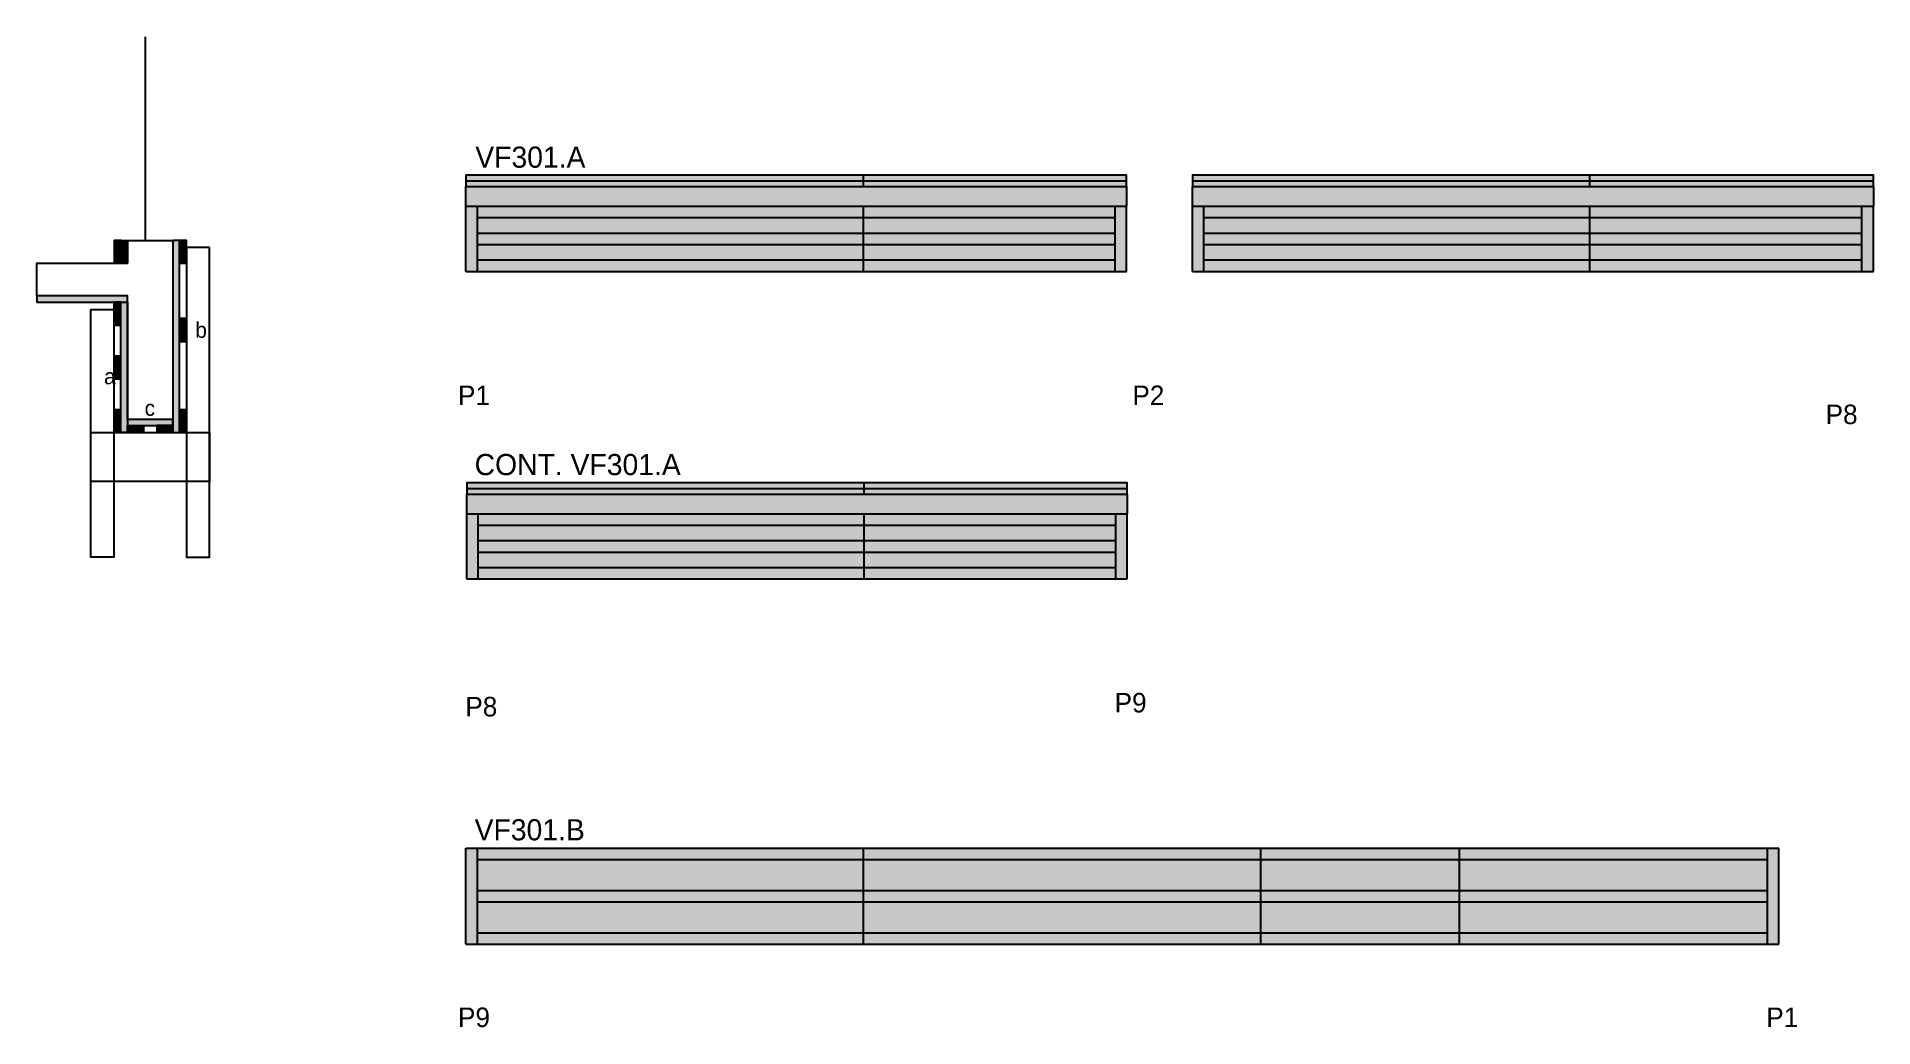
# Model space of a CAD drawing. Header units: metres. Extents: x 3642 to 4770, y 7715 to 8323.
import ezdxf

# ---------------------------------------------------------------- set-up
doc = ezdxf.new("R2010")
doc.units = ezdxf.units.M
for name, color, linetype in [('5', 7, 'Continuous'), ('CONCRETO', 7, 'Continuous'), ('COTA', 7, 'Continuous'), ('detalhes', 7, 'Continuous'), ('Hachura', 7, 'Continuous'), ('Madeira', 7, 'Continuous'), ('Painéis', 7, 'Continuous'), ('REAPROVEITAMENTO', 7, 'Continuous'), ('SARR_2.2x7', 7, 'Continuous'), ('SARR_3.5x7', 7, 'Continuous'), ('Texto Seção', 7, 'Continuous')]:
    doc.layers.add(name, color=color, linetype=linetype)

msp = doc.modelspace()

# ---------------------------------------------------------------- hatches: boundary and pattern name
at = {"layer": 'COTA'}
h = msp.add_hatch(color=7, dxfattribs=at)
h.dxf.hatch_style = 1
h.paths.add_polyline_path([(4311.4, 8230.8), (3905.9, 8230.8), (3905.9, 8230.8), (3905.9, 8218.8), (3905.9, 8218.8), (4311.4, 8218.8), (4311.4, 8218.8), (4311.4, 8230.8)])
h = msp.add_hatch(color=7, dxfattribs=at)
h.dxf.hatch_style = 1
h.paths.add_polyline_path([(4769.9, 8218.8), (4769.9, 8230.8), (4769.9, 8230.8), (4351.9, 8230.8), (4351.9, 8230.8), (4351.9, 8218.8), (4351.9, 8218.8), (4769.9, 8218.8)])
h = msp.add_hatch(color=7, dxfattribs=at)
h.dxf.hatch_style = 1
h.paths.add_polyline_path([(4311.9, 8042), (3906.4, 8042), (3906.4, 8042), (3906.4, 8030), (3906.4, 8030), (4311.9, 8030), (4311.9, 8030), (4311.9, 8042)])
at = {"layer": 'Hachura'}
h = msp.add_hatch(color=7, dxfattribs=at)
h.dxf.hatch_style = 1
h.paths.add_polyline_path([(3690, 8183.8), (3694.4, 8183.8), (3694.4, 8183.8), (3694.4, 8197.8), (3694.4, 8197.8), (3690, 8197.8), (3690, 8197.8), (3690, 8183.8)])
h = msp.add_hatch(color=7, dxfattribs=at)
h.dxf.hatch_style = 1
h.paths.add_polyline_path([(3694.4, 8197.8), (3698, 8197.8), (3698, 8197.8), (3698, 8183.8), (3698, 8183.8), (3694.4, 8183.8), (3694.4, 8183.8), (3694.4, 8197.8)])
h = msp.add_hatch(color=7, dxfattribs=at)
h.dxf.hatch_style = 1
h.paths.add_polyline_path([(3730, 8197.8), (3726, 8197.8), (3726, 8197.8), (3726, 8079.8), (3726, 8079.8), (3730, 8079.8), (3730, 8079.8), (3730, 8197.8)])
h = msp.add_hatch(color=7, dxfattribs=at)
h.dxf.hatch_style = 1
h.paths.add_polyline_path([(3730, 8183.8), (3734.4, 8183.8), (3734.4, 8183.8), (3734.4, 8197.8), (3734.4, 8197.8), (3730, 8197.8), (3730, 8197.8), (3730, 8183.8)])
h = msp.add_hatch(color=7, dxfattribs=at)
h.dxf.hatch_style = 1
h.paths.add_polyline_path([(3698, 8159.8), (3698, 8163.8), (3698, 8163.8), (3642.4, 8163.8), (3642.4, 8163.8), (3642.4, 8159.8), (3642.4, 8159.8), (3698, 8159.8)])
h = msp.add_hatch(color=7, dxfattribs=at)
h.dxf.hatch_style = 1
h.paths.add_polyline_path([(3689.6, 8145.8), (3694, 8145.8), (3694, 8145.8), (3694, 8159.8), (3694, 8159.8), (3689.6, 8159.8), (3689.6, 8159.8), (3689.6, 8145.8)])
h = msp.add_hatch(color=7, dxfattribs=at)
h.dxf.hatch_style = 1
h.paths.add_polyline_path([(3698, 8159.8), (3694, 8159.8), (3694, 8159.8), (3694, 8079.8), (3694, 8079.8), (3698, 8079.8), (3698, 8079.8), (3698, 8159.8)])
h = msp.add_hatch(color=7, dxfattribs=at)
h.dxf.hatch_style = 1
h.paths.add_polyline_path([(3730, 8135.8), (3734.4, 8135.8), (3734.4, 8135.8), (3734.4, 8149.8), (3734.4, 8149.8), (3730, 8149.8), (3730, 8149.8), (3730, 8135.8)])
h = msp.add_hatch(color=7, dxfattribs=at)
h.dxf.hatch_style = 1
h.paths.add_polyline_path([(3689.6, 8112.8), (3694, 8112.8), (3694, 8112.8), (3694, 8126.8), (3694, 8126.8), (3689.6, 8126.8), (3689.6, 8126.8), (3689.6, 8112.8)])
h = msp.add_hatch(color=7, dxfattribs=at)
h.dxf.hatch_style = 1
h.paths.add_polyline_path([(3689.6, 8079.8), (3694, 8079.8), (3694, 8079.8), (3694, 8093.8), (3694, 8093.8), (3689.6, 8093.8), (3689.6, 8093.8), (3689.6, 8079.8)])
h = msp.add_hatch(color=7, dxfattribs=at)
h.dxf.hatch_style = 1
h.paths.add_polyline_path([(3726, 8084.2), (3726, 8087.8), (3726, 8087.8), (3698, 8087.8), (3698, 8087.8), (3698, 8084.2), (3698, 8084.2), (3726, 8084.2)])
h = msp.add_hatch(color=7, dxfattribs=at)
h.dxf.hatch_style = 1
h.paths.add_polyline_path([(3698, 8079.8), (3698, 8084.2), (3698, 8084.2), (3708, 8084.2), (3708, 8084.2), (3708, 8079.8), (3708, 8079.8), (3698, 8079.8)])
h = msp.add_hatch(color=7, dxfattribs=at)
h.dxf.hatch_style = 1
h.paths.add_polyline_path([(3726, 8079.8), (3726, 8084.2), (3726, 8084.2), (3716, 8084.2), (3716, 8084.2), (3716, 8079.8), (3716, 8079.8), (3726, 8079.8)])
h = msp.add_hatch(color=7, dxfattribs=at)
h.dxf.hatch_style = 1
h.paths.add_polyline_path([(3730, 8079.8), (3734.4, 8079.8), (3734.4, 8079.8), (3734.4, 8093.8), (3734.4, 8093.8), (3730, 8093.8), (3730, 8093.8), (3730, 8079.8)])
at = {"layer": 'REAPROVEITAMENTO'}
h = msp.add_hatch(color=7, dxfattribs=at)
h.dxf.hatch_style = 1
h.paths.add_polyline_path([(3905.9, 8237.8), (3905.9, 8230.8), (3905.9, 8230.8), (4311.4, 8230.8), (4311.4, 8230.8), (4311.4, 8237.8), (4311.4, 8237.8), (3905.9, 8237.8)])
h = msp.add_hatch(color=7, dxfattribs=at)
h.dxf.hatch_style = 1
h.paths.add_polyline_path([(4351.9, 8237.8), (4351.9, 8230.8), (4351.9, 8230.8), (4769.9, 8230.8), (4769.9, 8230.8), (4769.9, 8237.8), (4769.9, 8237.8), (4351.9, 8237.8)])
h = msp.add_hatch(color=7, dxfattribs=at)
h.dxf.hatch_style = 1
h.paths.add_polyline_path([(3905.9, 8218.8), (3905.9, 8178.8), (3905.9, 8178.8), (4311.4, 8178.8), (4311.4, 8178.8), (4311.4, 8218.8), (4311.4, 8218.8), (3905.9, 8218.8)])
h = msp.add_hatch(color=7, dxfattribs=at)
h.dxf.hatch_style = 1
h.paths.add_polyline_path([(4351.9, 8218.8), (4351.9, 8178.8), (4351.9, 8178.8), (4769.9, 8178.8), (4769.9, 8178.8), (4769.9, 8218.8), (4769.9, 8218.8), (4351.9, 8218.8)])
h = msp.add_hatch(color=7, dxfattribs=at)
h.dxf.hatch_style = 1
h.paths.add_polyline_path([(3906.4, 8049), (3906.4, 8042), (3906.4, 8042), (4311.9, 8042), (4311.9, 8042), (4311.9, 8049), (4311.9, 8049), (3906.4, 8049)])
h = msp.add_hatch(color=7, dxfattribs=at)
h.dxf.hatch_style = 1
h.paths.add_polyline_path([(3906.4, 8030), (3906.4, 7990), (3906.4, 7990), (4311.9, 7990), (4311.9, 7990), (4311.9, 8030), (4311.9, 8030), (3906.4, 8030)])
h = msp.add_hatch(color=7, dxfattribs=at)
h.dxf.hatch_style = 1
h.paths.add_polyline_path([(3905.9, 7824.8), (3905.9, 7765.8), (3905.9, 7765.8), (4711.9, 7765.8), (4711.9, 7765.8), (4711.9, 7824.8), (4711.9, 7824.8), (3905.9, 7824.8)])

# ---------------------------------------------------------------- linework, layer by layer
at = {"layer": 'CONCRETO', "color": 7, "lineweight": 25}
msp.add_lwpolyline([(3642.4, 8163.8), (3642.4, 8183.8), (3698, 8183.8), (3698, 8197.8), (3726, 8197.8), (3726, 8087.8), (3698, 8087.8), (3698, 8163.8)], close=True, dxfattribs=at)
at = {"layer": 'COTA', "color": 7, "lineweight": 25}
for p, q in [((3905.9, 8218.8), (3905.9, 8230.8)), ((4311.4, 8230.8), (4311.4, 8218.8)), ((4351.9, 8218.8), (4351.9, 8230.8)), ((4769.9, 8230.8), (4769.9, 8218.8)), ((3906.4, 8030), (3906.4, 8042)), ((4311.9, 8042), (4311.9, 8030))]:
    msp.add_line(p, q, dxfattribs=at)
at = {"layer": 'Defpoints', "color": 7, "lineweight": 25}
msp.add_line((3709.2, 8197.8), (3709.2, 8322.8), dxfattribs=at)
at = {"layer": 'Madeira', "color": 7, "lineweight": 25}
for points in [[(3690, 8183.8), (3694.4, 8183.8), (3694.4, 8197.8), (3690, 8197.8)], [(3730, 8183.8), (3734.4, 8183.8), (3734.4, 8197.8), (3730, 8197.8)], [(3689.6, 8145.8), (3694, 8145.8), (3694, 8159.8), (3689.6, 8159.8)], [(3730, 8135.8), (3734.4, 8135.8), (3734.4, 8149.8), (3730, 8149.8)], [(3689.6, 8112.8), (3694, 8112.8), (3694, 8126.8), (3689.6, 8126.8)], [(3689.6, 8079.8), (3694, 8079.8), (3694, 8093.8), (3689.6, 8093.8)], [(3698, 8079.8), (3698, 8084.2), (3708, 8084.2), (3708, 8079.8)], [(3726, 8079.8), (3726, 8084.2), (3716, 8084.2), (3716, 8079.8)], [(3730, 8079.8), (3734.4, 8079.8), (3734.4, 8093.8), (3730, 8093.8)]]:
    msp.add_lwpolyline(points, close=True, dxfattribs=at)
at = {"layer": 'Painéis', "color": 7, "lineweight": 25}
for p, q in [((4149.9, 8230.8), (4149.9, 8237.8)), ((4595.9, 8230.8), (4595.9, 8237.8)), ((3905.9, 8218.8), (4311.4, 8218.8)), ((3905.9, 8178.8), (3905.9, 8218.8)), ((4149.9, 8178.8), (4149.9, 8218.8)), ((4311.4, 8178.8), (4311.4, 8218.8)), ((4351.9, 8218.8), (4769.9, 8218.8)), ((4351.9, 8178.8), (4351.9, 8218.8)), ((4595.9, 8178.8), (4595.9, 8218.8)), ((4769.9, 8178.8), (4769.9, 8218.8)), ((3905.9, 8178.8), (4311.4, 8178.8)), ((4351.9, 8178.8), (4769.9, 8178.8)), ((4150.4, 8042), (4150.4, 8049)), ((3906.4, 8030), (4311.9, 8030)), ((3906.4, 7990), (3906.4, 8030)), ((4150.4, 7990), (4150.4, 8030)), ((4311.9, 7990), (4311.9, 8030)), ((3906.4, 7990), (4311.9, 7990)), ((3905.9, 7824.8), (4711.9, 7824.8)), ((3905.9, 7765.8), (3905.9, 7824.8)), ((4149.9, 7765.8), (4149.9, 7824.8)), ((4393.9, 7765.8), (4393.9, 7824.8)), ((4393.9, 7765.8), (4393.9, 7824.8)), ((4515.9, 7765.8), (4515.9, 7824.8)), ((4515.9, 7765.8), (4515.9, 7824.8)), ((4711.9, 7765.8), (4711.9, 7824.8)), ((3905.9, 7765.8), (4711.9, 7765.8))]:
    msp.add_line(p, q, dxfattribs=at)
for points in [[(3905.9, 8230.8), (4311.4, 8230.8), (4311.4, 8237.8), (3905.9, 8237.8)], [(4351.9, 8230.8), (4769.9, 8230.8), (4769.9, 8237.8), (4351.9, 8237.8)], [(3694.4, 8197.8), (3698, 8197.8), (3698, 8183.8), (3694.4, 8183.8)], [(3730, 8197.8), (3726, 8197.8), (3726, 8079.8), (3730, 8079.8)], [(3698, 8159.8), (3698, 8163.8), (3642.4, 8163.8), (3642.4, 8159.8)], [(3694, 8159.8), (3698, 8159.8), (3698, 8079.8), (3694, 8079.8)], [(3726, 8084.2), (3726, 8087.8), (3698, 8087.8), (3698, 8084.2)], [(3906.4, 8042), (4311.9, 8042), (4311.9, 8049), (3906.4, 8049)]]:
    msp.add_lwpolyline(points, close=True, dxfattribs=at)
at = {"layer": 'SARR_2.2x7', "color": 7, "lineweight": 25}
for p, q in [((3905.9, 8234.3), (4149.9, 8234.3)), ((4149.9, 8234.3), (4311.4, 8234.3)), ((4351.9, 8234.3), (4595.9, 8234.3)), ((4595.9, 8234.3), (4769.9, 8234.3)), ((3912.9, 8178.8), (3912.9, 8218.8)), ((3912.9, 8211.8), (4149.9, 8211.8)), ((4149.9, 8211.8), (4304.5, 8211.8)), ((4304.5, 8178.8), (4304.5, 8218.8)), ((4358.8, 8178.8), (4358.8, 8218.8)), ((4358.8, 8211.8), (4595.9, 8211.8)), ((4595.9, 8211.8), (4762.9, 8211.8)), ((4762.9, 8178.8), (4762.9, 8218.8)), ((3912.9, 8202.3), (4149.9, 8202.3)), ((4149.9, 8202.3), (4304.5, 8202.3)), ((4358.8, 8202.3), (4595.9, 8202.3)), ((4595.9, 8202.3), (4762.9, 8202.3)), ((3912.9, 8195.3), (4149.9, 8195.3)), ((3912.9, 8185.8), (4149.9, 8185.8)), ((4149.9, 8195.3), (4304.5, 8195.3)), ((4149.9, 8185.8), (4304.5, 8185.8)), ((4358.8, 8195.3), (4595.9, 8195.3)), ((4358.8, 8185.8), (4595.9, 8185.8)), ((4595.9, 8195.3), (4762.9, 8195.3)), ((4595.9, 8185.8), (4762.9, 8185.8)), ((3906.4, 8045.5), (4150.4, 8045.5)), ((4150.4, 8045.5), (4311.9, 8045.5)), ((3913.3, 7990), (3913.3, 8030)), ((4304.9, 7990), (4304.9, 8030)), ((3913.3, 8023), (4150.4, 8023)), ((4150.4, 8023), (4304.9, 8023)), ((3913.3, 8013.5), (4150.4, 8013.5)), ((3913.3, 8006.5), (4150.4, 8006.5)), ((4150.4, 8013.5), (4304.9, 8013.5)), ((4150.4, 8006.5), (4304.9, 8006.5)), ((3913.3, 7997), (4150.4, 7997)), ((4150.4, 7997), (4304.9, 7997)), ((3912.9, 7765.8), (3912.9, 7824.8)), ((4705, 7765.8), (4705, 7824.8)), ((3912.9, 7817.8), (4149.9, 7817.8)), ((4149.9, 7817.8), (4393.9, 7817.8)), ((4393.9, 7817.8), (4515.9, 7817.8)), ((4515.9, 7817.8), (4705, 7817.8)), ((3912.9, 7798.8), (4149.9, 7798.8)), ((3912.9, 7791.8), (4149.9, 7791.8)), ((4149.9, 7798.8), (4393.9, 7798.8)), ((4149.9, 7791.8), (4393.9, 7791.8)), ((4393.9, 7798.8), (4515.9, 7798.8)), ((4393.9, 7791.8), (4515.9, 7791.8)), ((4515.9, 7798.8), (4705, 7798.8)), ((4515.9, 7791.8), (4705, 7791.8)), ((3912.9, 7772.8), (4149.9, 7772.8)), ((4149.9, 7772.8), (4393.9, 7772.8)), ((4393.9, 7772.8), (4515.9, 7772.8)), ((4515.9, 7772.8), (4705, 7772.8))]:
    msp.add_line(p, q, dxfattribs=at)
at = {"layer": 'SARR_3.5x7', "color": 7, "lineweight": 25}
for points in [[(3748.4, 8193.4), (3734.4, 8193.4), (3734.4, 8003.3), (3748.4, 8003.3)], [(3675.6, 8155.4), (3689.6, 8155.4), (3689.6, 8003.3), (3675.6, 8003.3)], [(3675.6, 8079.8), (3748.4, 8079.8), (3748.4, 8049.8), (3675.6, 8049.8)]]:
    msp.add_lwpolyline(points, close=True, dxfattribs=at)

# ---------------------------------------------------------------- texts
at = {"layer": '5', "color": 7, "lineweight": 25}
for s, p in [('P1', (3901, 8096.7)), ('P2', (4315, 8096.7)), ('P8', (4740.6, 8085)), ('P8', (3905.5, 7905.6)), ('P9', (4304.1, 7908)), ('P9', (3901, 7714.9)), ('P1', (4704.2, 7714.9))]:
    msp.add_text(s, height=12, dxfattribs=at).set_placement(p)
at = {"layer": 'detalhes', "color": 7, "lineweight": 25}
for s, p in [('b', (3739.7, 8138)), ('a', (3683.7, 8109.5)), ('c', (3708.6, 8090.1))]:
    msp.add_text(s, height=9.6, dxfattribs=at).set_placement(p)
at = {"layer": 'Texto Seção', "color": 7, "lineweight": 25}
for s, p in [('VF301.A', (3911.6, 8242.4)), ('CONT. VF301.A', (3911.2, 8053.7)), ('VF301.B', (3911.2, 7829.5))]:
    msp.add_text(s, height=13, dxfattribs=at).set_placement(p)

doc.saveas('drawing.dxf')
